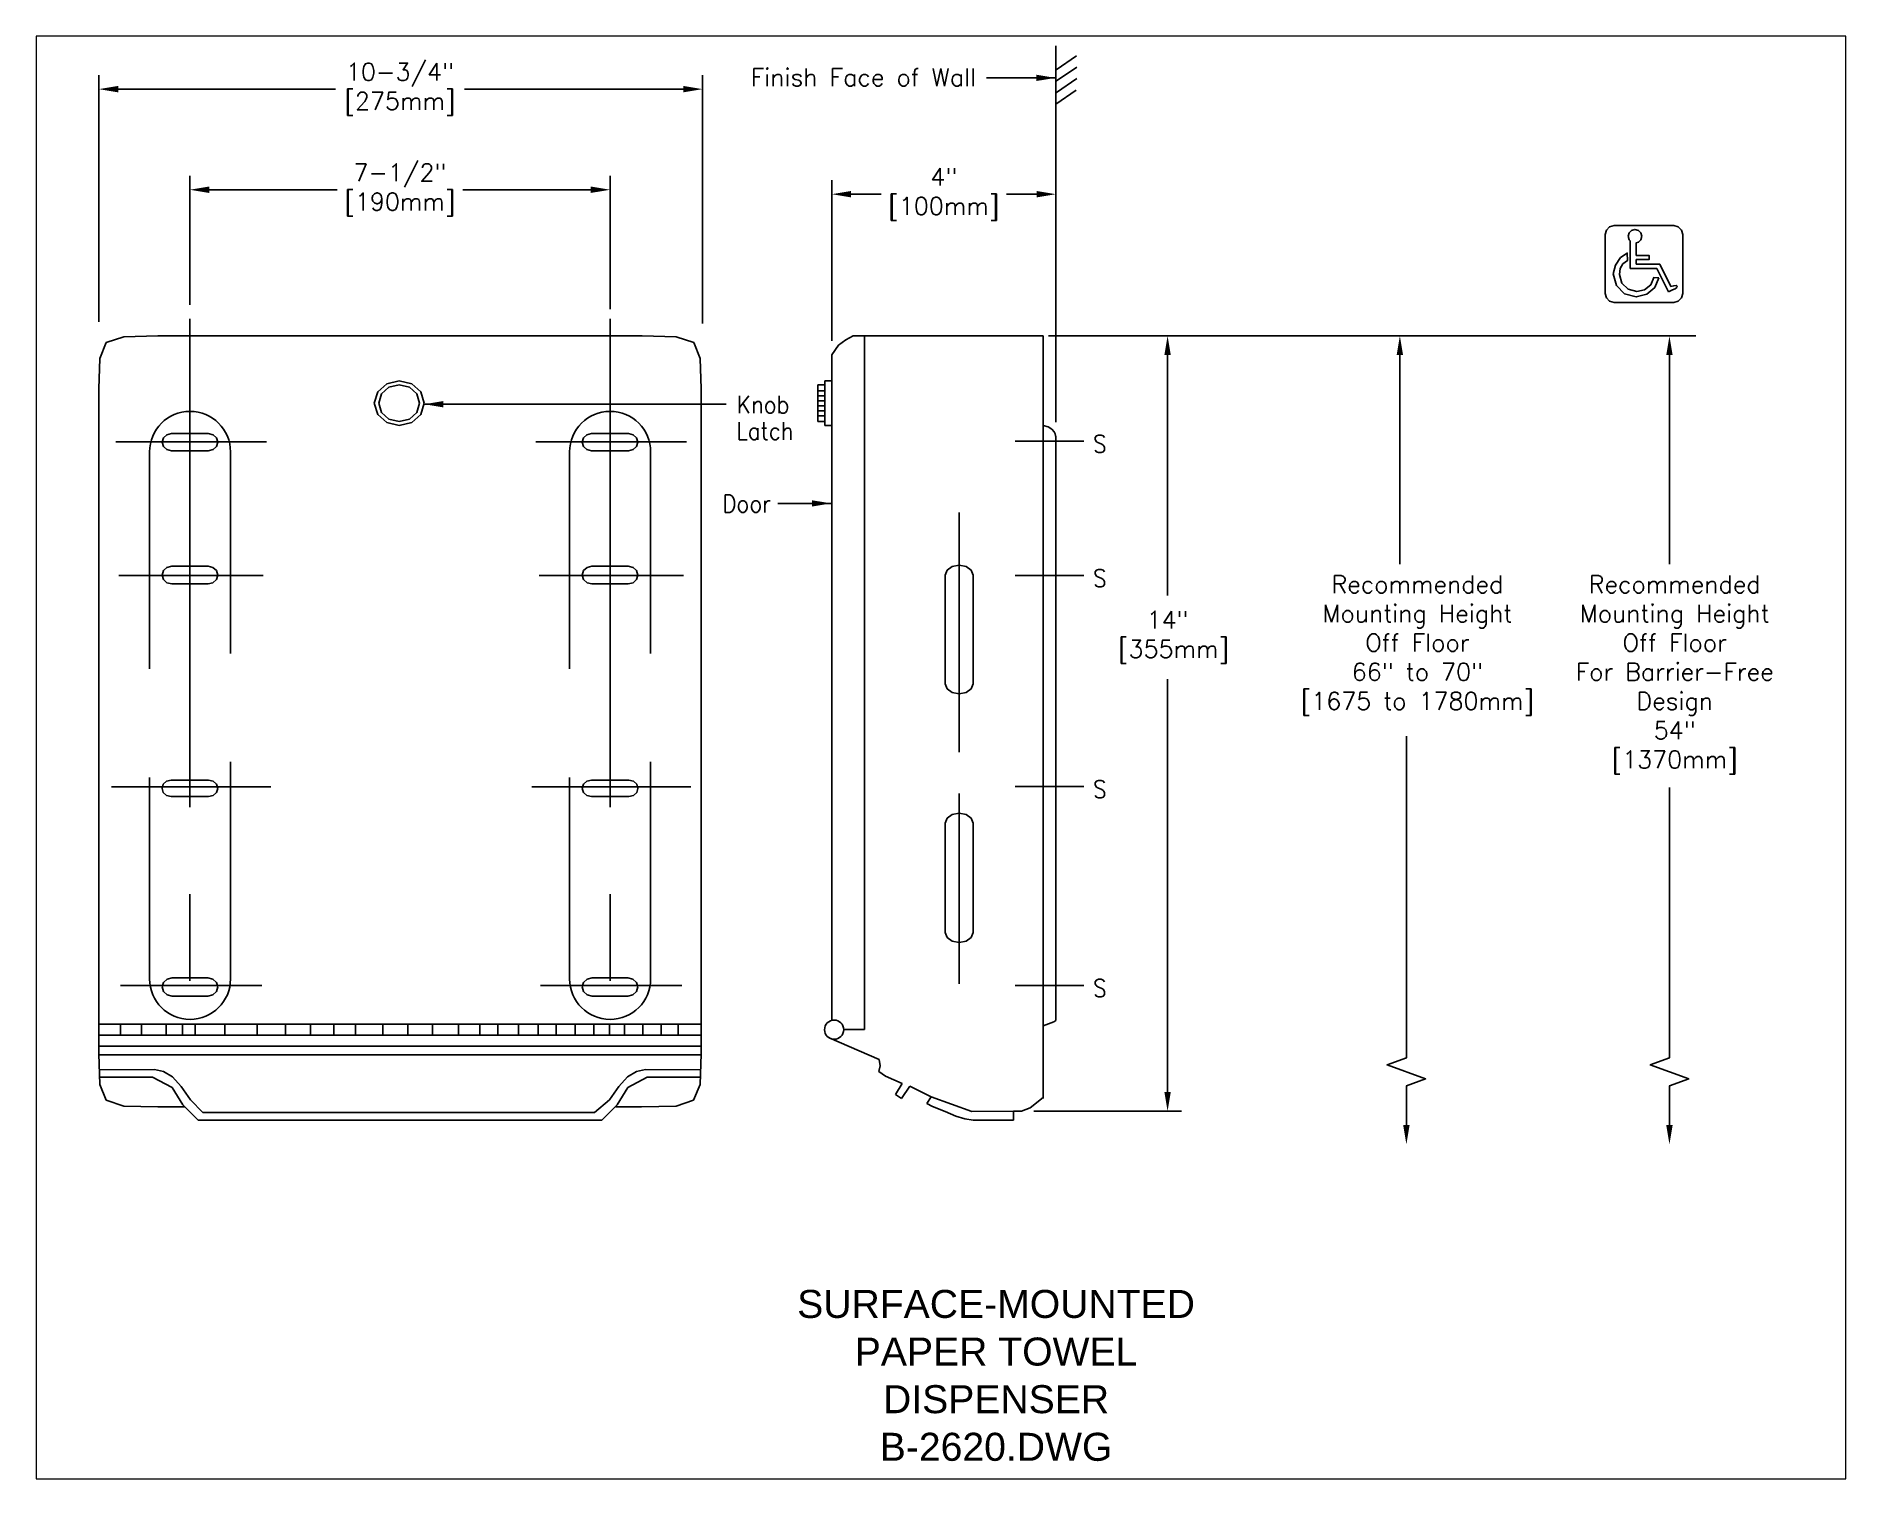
# Paper-space layout 'Layout1' of a CAD drawing. Extents: x 1.03 to 9.23, y 0.82 to 7.36.
# The model-space entities are those that its viewports show. They can reach past a viewport. Long polylines and large blocks are cut down to what shows.
import ezdxf
from ezdxf.enums import TextEntityAlignment as Align

# ---------------------------------------------------------------- set-up
doc = ezdxf.new("R2010")
doc.units = 0
doc.header["$MEASUREMENT"] = 0
doc.header["$PDMODE"] = 35
doc.header["$PDSIZE"] = 1
doc.linetypes.add('CENTER2', pattern=[1.125, 0.75, -0.125, 0.125, -0.125])
doc.linetypes.add('HIDDEN', pattern=[0.375, 0.25, -0.125])
doc.layers.get('0').update_dxf_attribs({"linetype": 'CONTINUOUS'})
doc.layers.get('DEFPOINTS').update_dxf_attribs({"linetype": 'CONTINUOUS'})
for name, color, linetype in [('DETAIL', 4, 'CONTINUOUS'), ('DIM', 1, 'CONTINUOUS'), ('TEXT', 2, 'CONTINUOUS')]:
    doc.layers.add(name, color=color, linetype=linetype)
doc.styles.add('ARIAL_5', font='arial.ttf', dxfattribs={"height": 5})
doc.styles.add('DIM_S_7', font='simplex.shx', dxfattribs={"height": 0.3125})
doc.dimstyles.new('DIM_S_7', dxfattribs={"dimtxt": 0.12, "dimasz": 0.34375, "dimexe": 0.25, "dimexo": 0.25, "dimgap": 0.09375, "dimtad": 1, "dimtih": 1, "dimtoh": 1, "dimdec": 4, "dimrnd": 0.0625, "dimzin": 0, "dimtxsty": 'DIM_S_7', "dimcen": 0.09375, "dimaunit": 1, "dimazin": 3, "dimtfac": 1, "dimtdec": 4, "dimtofl": 0, "dimtmove": 0, "dimatfit": 3, "dimtolj": 1, "dimtzin": 0})

# ---------------------------------------------------------------- blocks, each defined once
blk = doc.blocks.new('*D0')
at = {"color": 0, "linetype": 'BYBLOCK'}
for p, q in [((0.614, 20.402), (0.614, 24.807)), ((0.958, 24.557), (4.839, 24.557)), ((11.045, 24.557), (7.139, 24.557)), ((11.389, 20.373), (11.389, 24.807))]:
    blk.add_line(p, q, dxfattribs=at)
for points in [[(0.958, 24.614), (0.958, 24.499), (0.614, 24.557)], [(11.045, 24.614), (11.045, 24.499), (11.389, 24.557)]]:
    blk.add_solid(points, dxfattribs=at)
at = {"layer": 'DEFPOINTS', "color": 0, "linetype": 'BYBLOCK'}
for p in [(11.389, 24.557), (0.614, 20.152), (11.389, 20.123)]:
    blk.add_point(p, dxfattribs=at)
at = {"color": 0, "linetype": 'BYBLOCK', "insert": (5.989, 24.552), "char_height": 0.3125, "attachment_point": 5, "style": 'DIM_S_7'}
blk.add_mtext('\\A1;10-3/4"\\P[275mm]', dxfattribs=at)
blk = doc.blocks.new('*D1')
at = {"color": 0, "linetype": 'BYBLOCK'}
for p, q in [((35.635, 16.334), (35.635, 18.641)), ((43.135, 16.261), (43.135, 18.641)), ((35.979, 18.391), (38.265, 18.391)), ((42.791, 18.391), (40.506, 18.391))]:
    blk.add_line(p, q, dxfattribs=at)
for points in [[(35.979, 18.449), (35.979, 18.334), (35.635, 18.391)], [(42.791, 18.449), (42.791, 18.334), (43.135, 18.391)]]:
    blk.add_solid(points, dxfattribs=at)
at = {"layer": 'DEFPOINTS', "color": 0, "linetype": 'BYBLOCK'}
for p in [(43.135, 18.391), (35.635, 16.084), (43.135, 16.011)]:
    blk.add_point(p, dxfattribs=at)
at = {"color": 0, "linetype": 'BYBLOCK', "insert": (39.385, 18.386), "char_height": 0.3125, "attachment_point": 5, "style": 'DIM_S_7'}
blk.add_mtext('\\A1;7-1/2"\\P[190mm]', dxfattribs=at)
blk = doc.blocks.new('*D2')
at = {"color": 0, "linetype": 'BYBLOCK'}
for p, q in [((47.094, 15.693), (47.094, 18.562)), ((51.094, 14.243), (51.094, 18.562)), ((47.437, 18.312), (47.973, 18.312)), ((50.75, 18.312), (50.214, 18.312))]:
    blk.add_line(p, q, dxfattribs=at)
for points in [[(47.437, 18.369), (47.437, 18.255), (47.094, 18.312)], [(50.75, 18.369), (50.75, 18.255), (51.094, 18.312)]]:
    blk.add_solid(points, dxfattribs=at)
at = {"layer": 'DEFPOINTS', "color": 0, "linetype": 'BYBLOCK'}
for p in [(51.094, 18.312), (47.094, 15.443), (51.094, 13.993)]:
    blk.add_point(p, dxfattribs=at)
at = {"color": 0, "linetype": 'BYBLOCK', "insert": (49.094, 18.309), "char_height": 0.3125, "attachment_point": 5, "style": 'DIM_S_7'}
blk.add_mtext('\\A1;4"\\P[100mm]', dxfattribs=at)
blk = doc.blocks.new('ADA')
at = {"layer": 'DETAIL', "linetype": 'CONTINUOUS'}
for p, q in [((1.017, 0.853), (0.492, 0.853)), ((1.261, 0.358), (1.017, 0.853)), ((1.215, 0.235), (1.3, 0.278)), ((1.3, 0.278), (1.299, 0.282))]:
    blk.add_line(p, q, dxfattribs=at)
for points in [[(1.328, 0), (1.431, 0.028), (1.503, 0.1), (1.531, 0.202), (1.531, 1.514), (1.503, 1.616), (1.431, 1.688), (1.328, 1.716), (0, 1.716), (-0.102, 1.688), (-0.175, 1.616), (-0.203, 1.514), (-0.203, 0.202), (-0.175, 0.1), (-0.102, 0.028), (0, 0)], [(0.997, 0.551), (0.905, 0.333), (0.727, 0.181), (0.491, 0.125), (0.233, 0.194), (0.049, 0.378), (-0.021, 0.635), (0.026, 0.833), (0.142, 1), (0.293, 1.1), (0.295, 0.934), (0.193, 0.86), (0.137, 0.758), (0.12, 0.624), (0.172, 0.431), (0.31, 0.294), (0.504, 0.242), (0.68, 0.282), (0.814, 0.393), (0.883, 0.555)]]:
    blk.add_lwpolyline(points, close=True, dxfattribs=at)
for points in [[(0.492, 1.332), (0.54, 1.345), (0.595, 1.4), (0.616, 1.477), (0.595, 1.554), (0.54, 1.609), (0.463, 1.629), (0.386, 1.609), (0.331, 1.554), (0.31, 1.477), (0.331, 1.4), (0.355, 1.376)], [(0.355, 1.376), (0.355, 0.757)], [(0.492, 1.051), (0.492, 1.332)], [(0.492, 0.955), (0.78, 0.955), (0.78, 1.051), (0.492, 1.051)], [(0.492, 0.853), (0.492, 0.955)], [(0.355, 0.757), (0.492, 0.757)], [(0.492, 0.757), (0.948, 0.757)], [(0.948, 0.757), (1.215, 0.235)], [(1.299, 0.282), (1.359, 0.307), (1.398, 0.335), (1.407, 0.361), (1.382, 0.375), (1.329, 0.374), (1.261, 0.358)]]:
    blk.add_lwpolyline(points, dxfattribs=at)

msp = doc.modelspace()

# ---------------------------------------------------------------- linework, layer by layer
at = {"layer": 'DETAIL', "linetype": 'CENTER2', "ltscale": 0.75}
for p, q in [((2.2388, 20.45403), (2.2388, 7.90799)), ((0.91489, 18.25953), (3.60659, 18.25953)), ((16.96826, 18.27), (18.19712, 18.27)), ((15.97097, 12.72109), (15.97097, 17.00171)), ((0.97239, 15.87259), (3.54911, 15.87259)), ((16.96826, 15.8732), (18.19712, 15.8732)), ((0.84103, 12.10482), (3.68047, 12.10482)), ((15.97097, 11.98627), (15.97097, 8.58341)), ((16.96826, 12.10544), (18.19712, 12.10544)), ((0.99969, 8.55409), (3.52181, 8.55409)), ((16.96826, 8.5547), (18.19712, 8.5547))]:
    msp.add_line(p, q, dxfattribs=at)
at = {"layer": 'DETAIL', "linetype": 'CONTINUOUS'}
for p, q in [((0.63033, 19.75101), (0.74526, 20.03145)), ((0.74526, 20.03145), (1.05705, 20.13566)), ((1.05705, 20.13566), (1.66415, 20.15244)), ((1.66415, 20.15244), (10.31345, 20.15244)), ((10.31345, 20.15244), (10.92094, 20.13566)), ((10.92094, 20.13566), (11.23284, 20.03145)), ((11.23284, 20.03145), (11.34765, 19.75101)), ((13.81491, 19.9847), (13.94664, 20.08335)), ((13.94664, 20.08335), (14.07836, 20.15244)), ((14.07836, 20.15244), (14.27941, 20.15244)), ((14.27941, 20.15244), (14.27941, 7.76934)), ((17.46826, 20.15244), (14.27941, 20.15244)), ((17.46826, 6.54136), (17.46826, 20.15244)), ((0.61378, 19.2056), (0.63033, 19.75101)), ((11.34765, 19.75101), (11.36382, 19.2056)), ((13.69716, 19.81216), (13.81491, 19.9847)), ((13.69716, 7.93397), (13.69716, 19.81216)), ((0.61378, 7.33589), (0.61378, 19.2056)), ((5.59141, 19.15375), (5.53064, 18.95126)), ((5.75107, 19.2977), (5.59141, 19.15375)), ((5.6617, 19.11671), (5.61207, 18.95126)), ((5.79212, 19.23432), (5.6617, 19.11671)), ((5.97565, 19.35247), (5.75107, 19.2977)), ((5.97565, 19.27908), (5.79212, 19.23432)), ((6.20028, 19.2977), (5.97565, 19.35247)), ((6.15918, 19.23432), (5.97565, 19.27908)), ((6.28965, 19.11671), (6.15918, 19.23432)), ((6.35996, 19.15375), (6.20028, 19.2977)), ((6.3393, 18.95126), (6.28965, 19.11671)), ((6.42074, 18.95126), (6.35996, 19.15375)), ((11.36382, 19.2056), (11.36382, 7.33589)), ((13.44716, 18.62351), (13.44716, 19.27908)), ((13.44716, 19.27908), (13.57216, 19.27908)), ((13.44716, 19.17248), (13.57216, 19.17248)), ((13.44716, 19.08262), (13.57216, 19.08262)), ((13.57216, 18.55012), (13.57216, 19.35247)), ((13.57216, 19.35247), (13.69716, 19.35247)), ((5.53064, 18.95126), (5.59141, 18.74882)), ((5.59141, 18.74882), (5.75107, 18.60489)), ((5.61207, 18.95126), (5.6617, 18.78582)), ((5.6617, 18.78582), (5.79212, 18.66825)), ((6.15918, 18.66825), (6.28965, 18.78582)), ((6.20028, 18.60489), (6.35996, 18.74882)), ((6.28965, 18.78582), (6.3393, 18.95126)), ((6.35996, 18.74882), (6.42074, 18.95126)), ((13.44716, 18.99277), (13.57216, 18.99277)), ((13.44716, 18.90292), (13.57216, 18.90292)), ((13.44716, 18.81306), (13.57216, 18.81306)), ((5.75107, 18.60489), (5.97565, 18.55012)), ((5.79212, 18.66825), (5.97565, 18.62351)), ((5.97565, 18.62351), (6.15918, 18.66825)), ((5.97565, 18.55012), (6.20028, 18.60489)), ((13.44716, 18.72321), (13.57216, 18.72321)), ((13.44716, 18.62351), (13.57216, 18.62351)), ((13.57216, 18.55012), (13.69716, 18.55012)), ((17.46826, 18.54985), (17.55845, 18.53016)), ((17.55845, 18.53016), (17.6278, 18.48577)), ((17.6278, 18.48577), (17.66933, 18.43645)), ((17.66933, 18.43645), (17.68328, 18.4019)), ((17.68328, 18.4019), (17.69712, 18.34275)), ((17.69712, 18.36244), (17.69712, 7.93205)), ((15.75543, 15.97143), (15.72135, 15.8818)), ((15.72135, 15.8818), (15.72135, 13.93879)), ((15.84497, 16.03514), (15.75543, 15.97143)), ((15.97097, 16.05937), (15.84497, 16.03514)), ((16.09688, 16.03514), (15.97097, 16.05937)), ((16.18638, 15.97143), (16.09688, 16.03514)), ((16.22044, 15.8818), (16.18638, 15.97143)), ((16.22044, 13.93879), (16.22044, 15.8818)), ((15.72135, 13.93879), (15.75543, 13.8492)), ((16.18638, 13.8492), (16.22044, 13.93879)), ((15.75543, 13.8492), (15.84497, 13.78548)), ((15.84497, 13.78548), (15.97097, 13.76122)), ((15.97097, 13.76122), (16.09688, 13.78548)), ((16.09688, 13.78548), (16.18638, 13.8492)), ((15.97097, 11.63081), (15.84497, 11.60657)), ((16.09688, 11.60657), (15.97097, 11.63081)), ((15.75543, 11.54287), (15.72135, 11.45323)), ((15.72135, 11.45323), (15.72135, 9.5003)), ((15.84497, 11.60657), (15.75543, 11.54287)), ((16.18638, 11.54287), (16.09688, 11.60657)), ((16.22044, 11.45323), (16.18638, 11.54287)), ((16.22044, 9.5003), (16.22044, 11.45323)), ((15.72135, 9.5003), (15.75543, 9.41073)), ((15.75543, 9.41073), (15.84497, 9.34705)), ((16.09688, 9.34705), (16.18638, 9.41073)), ((16.18638, 9.41073), (16.22044, 9.5003)), ((15.84497, 9.34705), (15.97097, 9.32282)), ((15.97097, 9.32282), (16.09688, 9.34705)), ((0.61711, 7.8686), (11.36185, 7.8686)), ((1.00006, 7.8686), (1.00006, 7.67134)), ((1.3721, 7.8686), (1.3721, 7.67134)), ((1.81522, 7.8686), (1.81522, 7.67134)), ((2.10516, 7.8686), (2.10516, 7.67134)), ((2.33489, 7.8686), (2.33489, 7.67134)), ((2.86014, 7.8686), (2.86014, 7.67134)), ((3.44007, 7.8686), (3.44007, 7.67134)), ((3.94337, 7.8686), (3.94337, 7.67134)), ((4.39194, 7.8686), (4.39194, 7.67134)), ((4.80773, 7.8686), (4.80773, 7.67134)), ((5.19615, 7.8686), (5.19615, 7.67134)), ((5.68307, 7.8686), (5.68307, 7.67134)), ((6.12619, 7.8686), (6.12619, 7.67134)), ((6.56931, 7.8686), (6.56931, 7.67134)), ((7.03439, 7.8686), (7.03439, 7.67134)), ((7.41188, 7.8686), (7.41188, 7.67134)), ((7.73467, 7.8686), (7.73467, 7.67134)), ((8.10669, 7.8686), (8.10669, 7.67134)), ((8.45677, 7.8686), (8.45677, 7.67134)), ((8.77956, 7.8686), (8.77956, 7.67134)), ((9.11873, 7.8686), (9.11873, 7.67134)), ((9.44699, 7.8686), (9.44699, 7.67134)), ((9.73153, 7.8686), (9.73153, 7.67134)), ((9.99407, 7.8686), (9.99407, 7.67134)), ((10.32231, 7.8686), (10.32231, 7.67134)), ((10.65055, 7.8686), (10.65055, 7.67134)), ((10.95696, 7.8686), (10.95696, 7.67134)), ((14.27941, 7.76934), (13.9103, 7.76934)), ((17.66239, 7.90743), (17.46826, 7.83834)), ((17.69712, 7.93205), (17.66239, 7.90743)), ((11.36185, 7.67134), (0.61711, 7.67134)), ((0.61711, 7.47407), (11.36185, 7.47407)), ((13.64993, 7.62071), (14.5457, 7.23562)), ((0.60619, 7.3162), (11.37278, 7.3162)), ((0.63033, 6.78884), (0.61378, 7.33589)), ((11.36382, 7.33589), (11.34748, 6.78884)), ((14.56364, 7.12331), (14.53453, 7.02258)), ((14.5457, 7.23562), (14.56364, 7.12331)), ((1.60604, 7.05486), (0.62677, 7.04992)), ((0.74526, 6.50787), (0.63033, 6.78884)), ((1.57319, 6.92168), (0.63222, 6.92168)), ((1.92336, 6.73434), (1.57319, 6.92168)), ((1.7647, 7.02031), (1.60604, 7.05486)), ((1.92883, 6.9266), (1.7647, 7.02031)), ((2.08194, 6.75403), (1.92883, 6.9266)), ((9.89566, 6.75403), (10.04877, 6.9266)), ((10.04877, 6.9266), (10.21291, 7.02031)), ((10.05425, 6.73434), (10.40441, 6.92168)), ((10.21291, 7.02031), (10.37156, 7.05486)), ((10.37156, 7.05486), (11.35083, 7.04992)), ((10.40441, 6.92168), (11.34538, 6.92168)), ((11.34748, 6.78884), (11.23147, 6.50787)), ((14.53453, 7.02258), (14.65384, 6.93588)), ((14.65384, 6.93588), (14.95188, 6.80764)), ((14.95188, 6.80764), (14.83272, 6.61079)), ((1.05705, 6.40419), (0.74526, 6.50787)), ((2.10934, 6.42852), (1.92336, 6.73434)), ((2.24607, 6.51731), (2.08194, 6.75403)), ((2.46649, 6.29043), (2.24607, 6.51731)), ((9.46347, 6.29043), (9.73153, 6.51731)), ((9.73153, 6.51731), (9.89566, 6.75403)), ((9.86826, 6.42852), (10.05425, 6.73434)), ((11.23147, 6.50787), (10.91633, 6.40419)), ((14.83272, 6.61079), (14.94361, 6.53952)), ((14.94361, 6.53952), (15.09054, 6.75833)), ((15.09054, 6.75833), (15.47175, 6.5709)), ((15.47175, 6.5709), (15.39549, 6.45258)), ((15.47175, 6.5709), (16.1997, 6.30954)), ((17.23953, 6.37363), (17.46826, 6.55614)), ((1.66415, 6.38905), (1.05705, 6.40419)), ((2.14844, 6.38905), (1.66415, 6.38905)), ((2.38288, 6.1524), (2.10934, 6.42852)), ((2.38288, 6.1524), (9.59472, 6.1524)), ((2.46649, 6.29043), (9.46347, 6.29043)), ((9.59472, 6.1524), (9.86826, 6.42852)), ((10.30253, 6.38905), (9.84096, 6.38905)), ((10.91633, 6.40419), (10.30253, 6.38905)), ((15.39549, 6.45258), (15.49262, 6.39833)), ((15.49262, 6.39833), (15.72135, 6.30463)), ((15.72135, 6.30463), (15.91098, 6.22347)), ((15.91098, 6.22347), (16.07444, 6.17501)), ((16.07444, 6.17501), (16.22044, 6.1524)), ((16.94148, 6.31247), (16.1997, 6.30954)), ((16.22044, 6.1524), (16.4493, 6.15175)), ((16.4493, 6.15175), (16.93983, 6.1524)), ((16.93983, 6.1524), (16.94148, 6.31247)), ((16.94148, 6.31247), (17.02157, 6.3107)), ((17.02157, 6.3107), (17.08705, 6.31448)), ((17.08705, 6.31448), (17.23953, 6.37363))]:
    msp.add_line(p, q, dxfattribs=at)
at = {"layer": 'DETAIL', "linetype": 'HIDDEN'}
for p, q in [((1.51737, 18.08166), (1.51737, 8.67374)), ((2.96349, 8.67374), (2.96349, 18.08166)), ((9.01737, 18.08166), (9.01737, 8.67374)), ((10.46349, 8.67374), (10.46349, 18.08166))]:
    msp.add_line(p, q, dxfattribs=at)
at = {"layer": 'DETAIL', "linetype": 'CENTER2', "ltscale": 0.75, "flags": 128}
for points in [[(9.7388, 20.45403), (9.7388, 7.90799)], [(8.41489, 18.25953), (11.10659, 18.25953)], [(8.47239, 15.87259), (11.04911, 15.87259)], [(8.34103, 12.10482), (11.18047, 12.10482)], [(8.49969, 8.55409), (11.02181, 8.55409)]]:
    msp.add_lwpolyline(points, dxfattribs=at)
at = {"layer": 'DETAIL', "linetype": 'HIDDEN', "flags": 128}
for points in [[(2.56707, 18.40748), (1.91056, 18.40748), (1.82498, 18.38661), (1.76414, 18.33176), (1.74098, 18.25461), (1.76414, 18.1774), (1.82498, 18.12253), (1.91056, 18.10165), (2.56707, 18.10165), (2.6527, 18.12253), (2.71356, 18.1774), (2.73672, 18.25461), (2.71356, 18.33176), (2.6527, 18.38661)], [(9.26414, 18.33176), (9.24098, 18.25461), (9.26414, 18.1774), (9.32498, 18.12253), (9.41056, 18.10165), (10.06707, 18.10165), (10.1527, 18.12253), (10.21356, 18.1774), (10.23672, 18.25461), (10.21356, 18.33176), (10.1527, 18.38661), (10.06707, 18.40748), (9.41056, 18.40748), (9.32498, 18.38661)], [(2.71281, 15.9621), (2.64998, 16.0187), (2.56159, 16.04024), (1.91601, 16.04024), (1.82769, 16.0187), (1.76489, 15.9621), (1.74098, 15.88245), (1.76489, 15.8028), (1.82769, 15.74619), (1.91601, 15.72466), (2.56159, 15.72466), (2.64998, 15.74619), (2.71281, 15.8028), (2.73672, 15.88245)], [(10.23672, 15.88245), (10.21281, 15.9621), (10.14998, 16.0187), (10.06159, 16.04024), (9.41601, 16.04024), (9.32769, 16.0187), (9.26489, 15.9621), (9.24098, 15.88245), (9.26489, 15.8028), (9.32769, 15.74619), (9.41601, 15.72466), (10.06159, 15.72466), (10.14998, 15.74619), (10.21281, 15.8028)], [(1.90511, 12.22323), (1.82227, 12.20303), (1.76339, 12.14996), (1.74098, 12.07529), (1.76339, 12.00056), (1.82227, 11.94746), (1.90511, 11.92726), (2.57259, 11.92726), (2.65543, 11.94746), (2.71431, 12.00056), (2.73672, 12.07529), (2.71431, 12.14996), (2.65543, 12.20303), (2.57259, 12.22323)], [(9.24098, 12.07529), (9.26339, 12.00056), (9.32227, 11.94746), (9.40511, 11.92726), (10.07259, 11.92726), (10.15543, 11.94746), (10.21431, 12.00056), (10.23672, 12.07529), (10.21431, 12.14996), (10.15543, 12.20303), (10.07259, 12.22323), (9.40511, 12.22323), (9.32227, 12.20303), (9.26339, 12.14996)], [(1.76563, 8.61153), (1.74098, 8.52941), (1.76563, 8.44728), (1.8304, 8.3889), (1.92156, 8.36668), (2.55614, 8.36668), (2.64726, 8.3889), (2.71205, 8.44728), (2.73672, 8.52941), (2.71205, 8.61153), (2.64726, 8.6699), (2.55614, 8.69212), (1.92156, 8.69212), (1.8304, 8.6699)], [(10.23672, 8.52941), (10.21205, 8.61153), (10.14726, 8.6699), (10.05614, 8.69212), (9.42156, 8.69212), (9.3304, 8.6699), (9.26563, 8.61153), (9.24098, 8.52941), (9.26563, 8.44728), (9.3304, 8.3889), (9.42156, 8.36668), (10.05614, 8.36668), (10.14726, 8.3889), (10.21205, 8.44728)]]:
    msp.add_lwpolyline(points, close=True, dxfattribs=at)
at = {"layer": 'DETAIL', "linetype": 'CONTINUOUS'}
msp.add_circle((13.73874, 7.76751), 0.17157, dxfattribs=at)
at = {"layer": 'DETAIL', "linetype": 'HIDDEN'}
for centre, start, end in [((2.24043, 18.08166), 0, 180), ((9.74043, 18.08166), 0, 180), ((2.24043, 8.67374), 180, 0), ((9.74043, 8.67374), 180, 0)]:
    msp.add_arc(centre, 0.72306, start, end, dxfattribs=at)
at = {"layer": 'DIM', "linetype": 'CONTINUOUS'}
for p, q in [((17.69712, 22.9315), (17.69712, 25.32748)), ((17.56386, 20.15244), (23.06773, 20.15244)), ((17.71826, 20.15244), (19.94212, 20.15244)), ((21.15431, 20.15244), (29.12006, 20.15244)), ((19.69212, 19.80869), (19.69212, 15.51965)), ((23.84096, 19.91484), (23.84096, 16.07725)), ((28.65131, 19.91484), (28.65131, 16.07725)), ((19.69212, 6.65622), (19.69212, 14.02263)), ((23.95495, 13.00845), (23.95495, 8.30395)), ((28.65131, 12.08782), (28.65131, 8.30395)), ((17.30216, 6.31247), (19.94212, 6.31247))]:
    msp.add_line(p, q, dxfattribs=at)
for points in [[(17.70176, 24.90238), (18.06521, 25.14896)], [(17.70642, 24.70512), (18.06994, 24.95169)], [(17.70642, 24.49801), (18.06994, 24.74459)], [(17.69712, 24.29089), (18.06055, 24.53746)], [(23.95495, 5.92329), (23.95495, 6.76447), (24.29838, 6.88947), (23.61151, 7.13947), (23.95495, 7.26447), (23.95495, 8.30395)], [(28.65131, 5.92329), (28.65131, 6.76447), (28.99474, 6.88947), (28.30787, 7.13947), (28.65131, 7.26447), (28.65131, 8.30395)]]:
    msp.add_lwpolyline(points, dxfattribs=at)
for points in [[(19.63483, 19.80869), (19.74942, 19.80869), (19.69212, 20.15244)], [(23.7814, 19.80869), (23.89599, 19.80869), (23.8387, 20.15244)], [(28.59402, 19.80869), (28.7086, 19.80869), (28.65131, 20.15244)], [(19.63483, 6.65622), (19.74942, 6.65622), (19.69212, 6.31247)], [(23.89766, 6.06486), (24.01224, 6.06486), (23.95495, 5.72111)], [(28.59402, 6.06486), (28.7086, 6.06486), (28.65131, 5.72111)]]:
    msp.add_solid(points, dxfattribs=at)

# ---------------------------------------------------------------- block references
at = {"linetype": 'CONTINUOUS', "xscale": 0.8, "yscale": 0.8, "zscale": 0.8}
msp.add_blockref('ADA', (27.66492, 20.74907), dxfattribs=at)

# ---------------------------------------------------------------- texts
at = {"layer": 'DIM', "linetype": 'CONTINUOUS', "style": 'DIM_S_7', "width": 0.897969}
msp.add_text('Finish Face of Wall', height=0.3125, dxfattribs=at).set_placement((12.25058, 24.60992), (16.27273, 24.60992), align=Align.FIT)
for s, p in [('Knob', (12.00271, 18.77066)), ('Latch', (11.99354, 18.29726)), ('S', (18.36216, 18.069)), ('Door', (11.74423, 17.00116)), ('S', (18.36216, 15.6722)), ('S', (18.36216, 11.90444)), ('S', (18.36216, 8.35371))]:
    msp.add_text(s, height=0.3125, dxfattribs=at).set_placement(p)
at = {"layer": 'DIM', "linetype": 'CONTINUOUS', "char_height": 0.3125, "style": 'DIM_S_7'}
for s, insert, attachment_point in [('Recommended\\PMounting Height\\POff Floor\\P66" to 70"\\P[1675 to 1780mm]', (24.15243, 15.87332), 2), ('Recommended\\PMounting Height\\POff Floor\\PFor Barrier-Free\\PDesign\\P54"\\P[1370mm]', (28.74506, 15.87332), 2), ('\\A1;14"\\P [355mm]', (19.69212, 14.77114), 5)]:
    msp.add_mtext(s, dxfattribs=dict(at, insert=insert, attachment_point=attachment_point))
at = {"layer": 'TEXT', "linetype": 'CONTINUOUS', "style": 'ARIAL_5'}
for s, p in [('SURFACE-MOUNTED', (16.63, 2.87202)), ('PAPER TOWEL', (16.63, 2.02195)), ('DISPENSER', (16.63, 1.17189)), ('B-2620.DWG', (16.63, 0.32182))]:
    msp.add_text(s, height=0.5, dxfattribs=at).set_placement(p, align=Align.MIDDLE)

# ---------------------------------------------------------------- dimensions: what is measured, and where the dimension line sits
at = {"layer": 'DIM', "linetype": 'CONTINUOUS'}
dim = msp.add_linear_dim(base=(11.38914, 24.55667), p1=(0.61378, 20.15244), p2=(11.38914, 20.12274), text='10-3/4"\\P[275mm]', dimstyle='DIM_S_7', override={"dimpost": '\\X'}, dxfattribs=at)
dim.commit()
dim.dimension.update_dxf_attribs({"geometry": '*D0', "text_midpoint": (5.9888, 24.55241), "dimtype": 160})
for base, p1, p2, text, picture, middle in [((9.7388, 22.76083), (2.2388, 20.45403), (9.7388, 20.38072), '7-1/2"\\P[190mm]', '*D1', (5.9888, 22.75606)), ((17.69712, 22.6815), (13.69716, 19.81216), (17.69712, 18.36244), '4"\\P[100mm]', '*D2', (15.69714, 22.67908))]:
    dim = msp.add_linear_dim(base=base, p1=p1, p2=p2, text=text, dimstyle='DIM_S_7', override={"dimpost": '\\X'}, dxfattribs=at)
    dim.commit()
    dim.dimension.update_dxf_attribs({"geometry": picture, "text_midpoint": middle, "dimtype": 160, "insert": (-33.39642, 4.36959)})

# ---------------------------------------------------------------- leaders
for points in [[(17.69007, 24.75771), (16.45779, 24.75771)], [(6.41987, 18.9324), (11.81108, 18.9324)], [(13.68517, 17.16171), (12.73529, 17.16171)]]:
    msp.add_leader(points, dimstyle='DIM_S_7', dxfattribs=at)

psp = doc.layouts.get("Layout1")

# ---------------------------------------------------------------- viewports
at = {"layer": '0', "linetype": 'CONTINUOUS'}
psp.add_viewport(center=(5.1294, 4.0887), size=(8.207, 6.542), view_center_point=(15.64711, 12.62581), view_height=25.7515095, dxfattribs=at)

doc.saveas('drawing.dxf')
